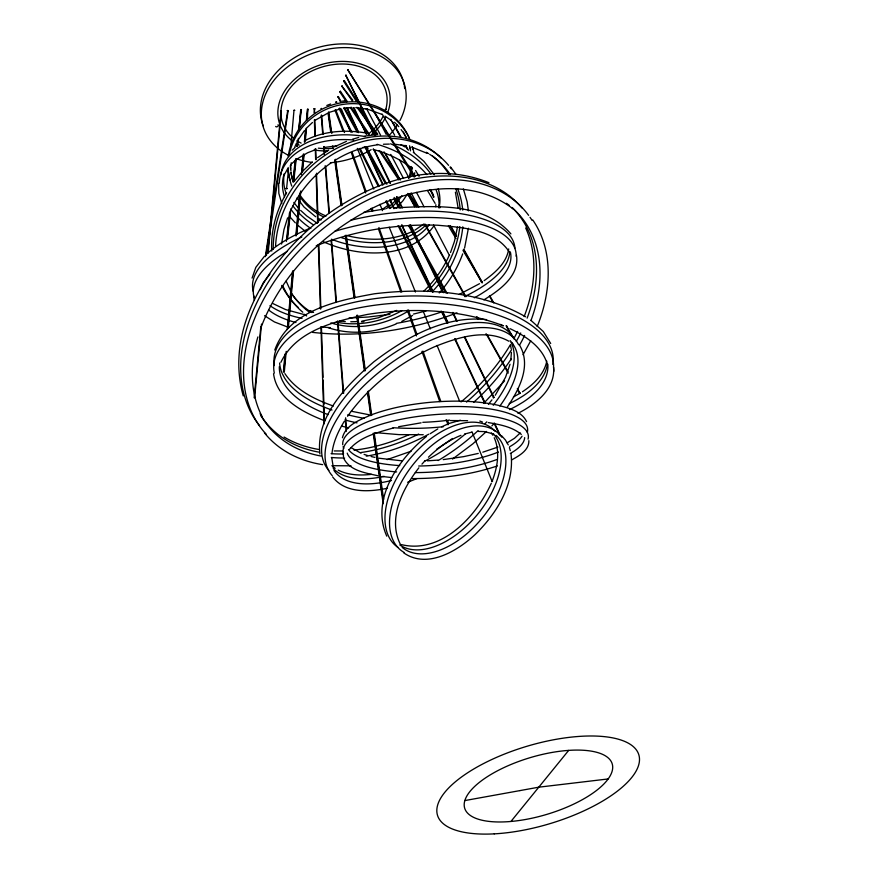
<?xml version="1.0" encoding="UTF-8"?>
<svg xmlns="http://www.w3.org/2000/svg" width="878" height="878" viewBox="0 0 878 878"><rect width="100%" height="100%" fill="white"/><g stroke="black" fill="none" stroke-linecap="round" stroke-linejoin="round"><path stroke-width="1.32" d="M511.413 352.341L510.831 360.156M287.732 110.441L271.236 217.503M278.622 183.239L278.831 193.369L281.805 203.575M291.024 165.24L291.211 162.781M281.575 244.04L283.934 229.729L287.6 217.865M468.413 228.236L464.583 248.112M553.59 367.256C555.533 389.108 535.404 404.506 517.965 413.329M283.517 370.318L285.01 354.01M287.238 329.546L292.583 271.104M295.809 235.765L299.661 193.632M301.395 174.601L303.261 154.21M304.381 141.984L305.5 129.746M306.367 120.231L307.816 109.026L307.465 117.542M283.868 371.723L285.361 355.403M287.83 328.218L293.043 271.115M296.259 235.765L300.232 192.26M302.087 171.868L303.7 154.199M304.809 141.962L306.049 128.364M306.795 120.209L307.366 109.366L308.2 109.377M284.351 371.767L283.396 371.679L284.329 371.844L286.206 351.376M288.302 328.262L293.493 271.17M296.83 234.459L300.792 190.954M302.515 171.923L304.128 154.243M305.357 140.656L306.477 128.418M254.148 397.734L260.788 326.846M267.669 253.237L280.96 111.254M254.631 397.767L261.512 324.103M268.141 253.171L281.388 111.297L280.543 111.21L281.388 111.297M492.569 481.243L491.603 481.506L492.24 481.605M286.59 188.572L288.478 169.673M290.903 145.386L293.987 110.321L294.832 110.343L294.009 110.321M287.556 238.739L290.794 208.898M293.735 181.768L296.226 158.698M297.697 145.133L298.432 138.351M299.617 127.497L301.132 109.509L298.465 130.174M286.371 241.362L289.477 212.893M292.868 181.702L295.227 160.005M296.698 146.45L297.291 141.029M287.117 238.684L289.916 212.915M293.296 181.713L295.656 160.005M297.126 146.439L297.719 141.018M299.189 127.442L300.682 109.838L301.527 109.871M494.04 397.46L464.846 337.009M331.939 453.717C333.19 442.073 338.239 431.219 344.286 421.319M508.702 248.924C506.683 262.895 494.994 272.849 484.162 280.631M457.471 227.073L454.398 241.571L450.513 252.513M265.343 256.672L270.83 220.202M265.957 255.641L268.372 239.551M268.778 236.873L270.786 223.462M266.44 255.399L267.867 245.939M268.273 243.228L268.679 240.528M269.085 237.828L288.138 110.705L287.315 110.584L288.138 110.705M414.087 176.478L414.756 172.725M342.431 437.749C345.482 424.996 359.925 419.904 370.626 415.107C390.019 407.798 410.597 404.143 431.164 402.223C453.454 400.412 476.161 400.5 498.1 405.263C508.439 408.127 521.554 410.97 526.581 421.627M252.074 278.117L255.838 267.34L264.465 256.233M546.785 361.121C544.13 374.533 533.385 384.498 522.443 391.753M351.485 153.024L351.935 152.531L351.474 153.013L365.665 192.951M352.341 152.871L351.771 153.255L352.297 152.684L366.082 191.415M257.891 336.922C250.175 362.899 249.418 392.301 262.248 416.82M274.77 350.081C288.719 310.329 337.712 300.419 374.379 293.79C425.27 287.644 480.233 290.892 525.615 316.793M510.019 364.26L505.563 377.2L495.247 395.287M385.694 109.607L385.903 108.927A54.052 41.079 -16.8 0 0 351.167 64.643L347.897 64.259A54.052 41.079 -16.8 0 0 289.016 89.556A54.052 41.079 -16.8 0 0 293.998 138.614M387.988 111.78L388.844 109.015A57.169 43.461 -16.8 0 0 352.166 62.118L348.698 61.701A57.169 43.461 -16.8 0 0 286.371 88.469A57.169 43.461 -16.8 0 0 291.705 140.392M354.119 108.268L353.604 108.016M260.206 289.696L263.213 282.859L269.952 274.145M524.133 316.596C535.042 288.621 538.455 255.926 525.67 227.951M537.193 326.495C550.978 292.835 554.227 251.218 532.748 219.961M462.695 253.874C457.493 268.24 449.47 281.575 439.241 292.934M260.876 327.834C281.267 273.651 325.508 230.135 377.507 205.726C419.344 186.366 474.263 178.629 513.026 208.887M491.285 483.306C476.271 516.626 441.261 554.391 401.268 544.569M294.799 147.076L296.259 143.597M280.883 362.318C296.226 330.326 335.495 321.03 367.289 314.445C412.616 307.278 460.39 309.308 503.544 325.837M289.981 212.015C298.783 192.249 313.248 175.117 331.083 162.891M517.636 331.401L513.817 338.721L506.474 325.595M284.373 174.645L287.578 168.861M530.762 340.741L523.047 354.745M449.646 255.169L449.404 255.377M286.601 192.765C276.427 210.325 270.578 230.716 271.763 251.086M516.286 341.41L518.448 337.492A163.604 112.296 -40 0 0 520.731 332.971M519.611 345.032L521.784 341.103A164.087 112.219 -40 0 0 524.616 335.44M520.38 393.179L519.589 393.432L520.226 393.333M297.96 140.217L304.326 130.723M510.327 344.834C497.376 366.521 480.453 385.771 461.049 401.904M407.238 194.279L402.969 200.711L396.077 208.404M433.403 226.601C408.753 260.514 357.851 257.177 323.378 241.768M507.264 407.107C518.975 389.898 531.651 365.775 519.765 345.548M347.578 416.293C369.265 385.716 400.192 362.219 434.226 346.898C457.186 337.602 485.589 328.174 508.922 341.268M499.878 406.009L501.536 403.726A109.53 52.526 -35.3 0 0 511.896 342.804M418.872 467.798C402.793 488.486 387.45 518.371 400.313 544.206M488.409 404.385L491.954 399.841M293.987 181.592L302.625 171.243L312.381 161.881M349.389 449.437C360.298 436.596 377.847 432.404 393.377 427.959M504.587 380.865L483.778 403.298M510.952 821.446L513.509 821.215A77.034 29.556 -16.7 0 0 606.939 780.564L608.575 778.38A77.034 29.556 -16.7 0 0 570.415 750.273L565.992 750.591A77.034 29.556 -16.7 0 0 469.807 791.682A77.034 29.556 -16.7 0 0 509.317 821.599L510.952 821.446L568.681 750.394M520.248 432.92L514.475 438.298L507.1 442.841M421.945 464.144L425.15 460.61M491.856 425.929L494.391 423.141M353.516 108.082L353.999 108.422M306.85 127.826L312.447 122.492M423.69 291.266C434.39 280.993 443.28 268.756 449.316 255.191L433.545 224.998M486.489 431.427L472.902 443.807L452.521 459.062M292.198 150.182L294.909 147.592M291.957 163.527L294.569 161.058M428.464 457.219C437.859 448.076 448.713 440.207 460.961 435.345M425.764 225.152L423.218 227.512A77.67 51.034 13.2 0 1 341.729 237.806M268.405 252.535C280.499 242.119 294.821 234.656 309.451 228.478M426.423 436.476C398.458 459.007 370.351 499.461 386.77 536.162M423.865 224L414.877 230.157M388.855 204.706L382.83 209.052M317.616 157.634L328.69 150.083M452.466 438.495L436.542 449.338M315.487 120.088L329.052 112.439L340.269 108.96M297.455 158.742L307.607 152.772L315.498 149.71M430.187 433.721L437.815 428.881M493.842 397.679L493.151 397.745L494.018 397.339M479.52 283.693L459.073 294.481M412.627 315.411L401.85 321.37M483.899 299.859C499.297 290.366 519.71 276.065 516.483 255.366M336.526 159.401C349.038 151.894 362.998 146.736 377.485 144.837M513.421 396.988L520.017 393.245L517.34 388.471M511.731 459.874C519.074 455.814 529.182 450.315 528.863 440.646M396.713 310.406L378.451 317.759L361.824 321.161M304.666 140.787C323.313 130.8 345.482 129.549 366.027 132.973M334.485 146.813L346.448 141.369M441.656 426.807L449.284 423.405L460.368 420.244M411.475 231.88C391.368 241.011 368.123 240.879 346.997 235.611M411.091 451.226L387.198 459.589M409.291 434.566C391.775 442.402 373.161 448.109 354.032 450.107M416.874 478.62L407.644 482.274M497.925 447.078L482.801 452.192M396.274 323.894C374.972 332.916 350.322 335.286 328.229 327.648M316.234 245.741C354.734 230.694 396.406 223.791 437.694 225.229C462.893 227.567 495.73 229.224 510.206 253.413M457.032 312.875C411.321 330.315 361.363 337.865 312.634 332.378M326.803 105.448L330.589 104.021M497.376 465.922C470.037 475.141 440.997 478.565 412.243 478.587M464.572 434.05L471.607 432.217M352.561 139.207L358.729 137.44M478.258 453.421L463.803 456.615L443.225 459.611M398.623 426.73L421.078 422.834M387.472 488.234C369.199 492.086 345.274 493.491 332.652 476.919M363.624 212.432L385.288 208.876M464.846 800.571L519.853 790.617M519.897 790.606L538.796 787.182L608.158 778.951M324.147 147.46L336.998 145.792M364.919 136.068L377.277 134.51M389.931 314.346L368.058 317.035L348.95 318.045M342.365 101.146L346.371 100.674M344.121 108.268L351.902 107.599M371.46 474.35C360.298 475.613 348.401 475.305 338.184 470.114M394.222 207.845C432.569 206.209 483.306 201.479 510.897 233.888M437.968 460.116L427.443 460.84M351.035 465.823L331.884 465.691M383.445 144.255L389.338 144.08M350.761 321.754L356.281 321.633M423.24 434.72L398.963 434.621L375.093 432.602M450.513 420.562L467.59 420.683M478.301 431.405L484.546 431.614L492.876 433.809M334.222 450.941L342.277 450.963M401.839 460.818L379 458.228M355.799 107.61L367.322 109.102L381.71 114.294M395.155 144.277L406.459 145.825M339.896 320.986L345.295 321.546M391.764 477.599L382.358 476.469M486.577 319.625C445.025 315.114 405.724 337.459 373.819 361.824C347.249 384.773 315.542 415.733 319.899 453.992M488.234 422.57C499.725 424.568 512.104 426.708 521.312 434.412M369.21 414.789L351.332 411.222M322.665 464.649C300.364 461.268 278.633 450.699 264.432 432.832M377.924 475.766C365.885 472.924 349.982 470.904 343.858 458.601M304.929 314.763L285.657 309.594L272.871 303.547M363.13 147.252L368.145 148.228M318.637 449.437C306.51 447.396 294.668 443.379 284.099 437.035M348.665 427.871L341.52 426.071M371.098 456.505L374.95 457.416M373.117 149.425C387.297 153.189 400.917 159.456 412.462 168.576M411.903 147.164L427.114 153.31M288.917 327.516L274.452 321.952L264.541 315.707M364.096 454.398L367.476 455.495M333.388 406.042C315.015 399.512 295.919 390.381 284.878 373.578M479.794 421.034L482.527 422.077M324.673 420.771C303.25 412.43 276.932 399.205 273.552 373.787M488.947 182.701C427.312 157.623 357.719 187.102 310.219 228.017C264.058 268.558 225.35 332.751 243.261 395.912M359.87 108.795L360.54 108.301L359.826 108.751L374.599 135.069M360.968 453.224L351.233 447.692M510.008 328.635C525.406 336.011 541.945 346.492 547.17 363.766M346.997 108.246L347.677 107.764L346.942 108.192L357.95 131.766M318.966 218.721L321.238 219.895M400.697 144.574L405.12 146.999M310.143 310.516L313.556 312.447M500.537 324.421L502.688 325.716M317.43 223.407L306.784 215.966L300.638 210.413M385.036 116.137L391.259 120.396M320.865 108.652L321.524 108.389M343.671 81.149L344.275 80.556L343.605 81.072L356.325 101.222M375.564 134.696L345.723 75.102L374.741 135.157M315.663 216.745L303.953 206.967L297.038 197.901M403.584 552.745C426.938 569.295 456.955 551.307 474.954 534.702C496.388 513.948 514.826 484.689 510.985 453.696M413.351 152.344L423.964 161.376L434.281 174.711M305.314 231.309L298.443 225.789M332.444 466.229L335.166 468.314M530.85 320.283L543.295 331.511L550.693 343.485M304.479 314.302L306.641 315.97M501.601 435.762L505.355 439.922L508.263 444.894M295.326 222.858L289.784 216.712M352.846 100.257L341.729 85.978L352.1 100.707M341.663 86.45L342.387 86.011M339.731 91.806L340.455 91.367L339.731 91.806L346.536 101.969M341.191 101.475L338.074 96.536L340.444 101.914M337.8 97.118L338.579 96.767M415.085 176.588L347.688 69.647L414.196 177.093M347.523 70.196L348.314 69.856M297.883 207.493L293.845 202.445M345.548 75.651L346.305 75.223M450.666 167.083L455.869 174.173M510.162 340.609L513.213 344.571M358.476 107.928L377.781 134.235M356.918 107.292L376.991 134.707M278.03 124.72C279.566 125.565 276.274 127.947 275.659 126.443M340.455 91.367L347.282 101.519M351.079 107.16L369.287 134.246M380.657 151.17L399.622 179.386M409.488 194.049L417.829 206.462M350.322 107.61L367.739 133.588M379.098 150.522L398.788 179.88M407.875 193.434L416.962 206.978M491.395 432.975L492.909 435.269M344.385 80.721L357.796 101.892M382.128 114.041L394.683 135.201M415.601 170.475L419.091 176.346M427.454 190.46L435.126 203.389M448.373 225.734L456.044 238.662M463.013 250.417L481.835 282.167M360.178 108.521L374.895 134.729M385.596 153.793L400.302 180.001M408.336 194.301L415.02 206.209M425.051 224.077L465.845 296.742M477.215 317.002L478.554 319.383M487.246 334.869L507.978 371.8M383.993 151.817L398.766 178.135M408.16 194.883L414.877 206.857M424.941 224.801L464.55 295.381M476.633 316.914L477.983 319.307M486.039 333.662L508.186 373.15M517.592 389.898L519.6 393.487M392.389 121.537L401.059 137.056M405.735 145.408L408.402 150.182M430.418 189.56L433.084 194.334M451.105 226.546L456.439 236.094M463.782 249.22L482.461 282.628M489.792 295.754L493.798 302.921M390.699 119.375L400.039 136.079M405.373 145.627L407.37 149.205M430.044 189.78L434.05 196.946M438.715 205.298L440.054 207.68M450.063 225.58L456.066 236.325M463.397 249.451L482.077 282.859M489.408 295.985L492.745 301.955M506.09 325.826L512.093 336.559M344.494 107.478L358.4 132.655M366.345 147.054L386.858 184.226M394.145 197.418L400.105 208.218M409.367 225.009L447.1 293.362M343.748 107.917L356.962 131.909M365.555 147.515L385.376 183.513M393.97 199.108L398.59 207.504M408.5 225.503L445.508 292.703M366.587 108.795L380.591 135.212M390.776 154.418L403.507 178.432M411.134 192.842L418.773 207.241M374.237 111.484L386.232 134.422M399.479 159.785L408.939 177.905M416.512 192.392L424.085 206.879M339.709 108.06L352.045 132.457M360.057 148.316L379.164 186.125M386.561 200.755L390.271 208.075M399.512 226.37L432.799 292.231M442.666 311.745L448.219 322.72M338.974 108.499L350.662 131.678M359.278 148.766L378.363 186.586M385.749 201.227L389.437 208.547M398.052 225.635L431.296 291.529M441.14 311.042L447.297 323.247M290.662 290.98L286.162 281.125M354.119 108.038L366.62 133.895M374.368 149.897L390.436 183.129M396.988 196.672L402.344 207.757M410.674 224.987L443.423 292.692M452.949 312.392L457.109 321.008M353.757 108.246L366.247 134.104M373.391 148.876L390.051 183.348M396.604 196.891L401.959 207.976M410.289 225.207L416.238 237.521M417.423 239.979L442.424 291.694M452.543 312.623L456.703 321.238M464.44 337.24L493.601 397.569M347.315 107.983L358.323 131.557M365.863 147.68L382.676 183.667M390.216 199.789L394.266 208.47M401.806 224.603L433.106 291.606M442.962 312.689L447.604 322.621M455.144 338.743L485.282 403.265M495.137 424.359L500.361 435.521M364.908 146.659L382.874 185.115M389.821 200.008L393.882 208.69M401.992 226.063L432.7 291.825M441.974 311.679L447.187 322.852M454.716 338.974L484.854 403.496M494.127 423.35L499.341 434.511M494.226 437.738C500.438 451.665 497.365 467.711 492.086 481.407L472.024 431.844M341.366 108.982L350.618 131.854M357.313 148.382L373.765 189.055M379.944 204.311L382.512 210.665M389.206 227.193L415.437 292.012M423.152 311.086L430.352 328.877M437.046 345.405L459.677 401.334M463.375 188.924L467.14 201.83L468.424 210.852M335.747 109.838L344.527 132.567M334.924 110.079L343.199 131.546M286.305 193.676L285.69 192.041A77.67 51.034 13.2 0 1 284.285 173.614M372.042 208.152L372.963 210.731M378.923 227.468L401.839 291.869M408.259 309.89L416.962 334.364M422.922 351.101L440.8 401.334M447.681 420.65L448.592 423.229M371.153 208.415L372.063 210.983M378.473 229.026L400.895 292.144M407.293 310.175L416.446 335.934M421.934 351.398L439.779 401.63M446.178 419.673L448.01 424.82M432.327 193.851L433.502 197.199M293.208 181.428L292.637 179.705A60.769 57.882 -15.9 0 1 291.024 172.604M509.394 447.659L510.294 450.59M333.486 468.435L331.752 457.723M455.397 192.139L458.151 208.163M510.557 345.186L511.161 348.676M328.734 111.89L331.807 133.566M335.451 159.313L341.981 205.386M346.195 235.205L355.03 297.543M357.522 315.158L365.391 370.714M368.277 391.039L371.723 415.437M374.226 433.052L383.631 499.45M328.504 113.339L331.193 132.348M335.034 159.511L341.564 205.682M345.976 236.917L354.624 298.026M357.116 315.674L364.798 370M367.871 391.731L371.131 414.811M373.819 433.831L383.225 500.372M328.087 113.405L330.765 132.38M332.674 145.935L333.058 148.645M334.781 160.839L341.092 205.562M345.295 235.381L354.097 297.719M356.578 315.334L364.425 370.9M367.487 392.576L370.736 415.623M373.216 433.238L383.17 503.709M253.643 295.579L254.247 300.144M321.644 115.194L323.159 134.279M324.125 146.549L324.564 151.993M325.749 166.996L329.426 213.332M331.478 239.233L336.45 301.933M338.063 322.38L343.682 393.256M345.636 417.796L346.492 428.694M321.216 115.227L322.731 134.345M323.697 146.571L324.344 154.748M325.211 165.701L328.976 213.409M331.127 240.616L335.978 302.01M337.481 321.03L343.199 393.333M345.241 419.157L346.206 431.504M343.177 451.643L343.496 456.823M553.788 371.273L553.546 366.587A139.931 63.984 -0.3 0 0 407.633 302.636A139.931 63.984 -0.3 0 0 274.309 373.117M314.587 112.966L314.456 108.861L314.159 112.999M314.807 119.814L315.334 136.255M315.729 148.58L316.08 159.544M316.519 173.24L318.099 222.551M318.802 244.468L320.865 308.858M321.436 326.66L323.06 377.342M323.148 380.086L323.938 404.747M324.026 407.48L324.465 421.188M314.379 119.847L314.895 136.277M315.29 148.601L315.641 159.566M316.124 174.634L317.649 222.573M318.341 244.479L320.393 308.858M320.953 326.671L324.048 423.92M274.32 365.577A139.646 64.368 -0.3 0 1 413.45 295.963A139.646 64.368 -0.3 0 1 552.866 364.414M547.828 364.216A134.301 61.383 -0.3 0 1 522.882 402.245L517.998 405.186A134.301 61.383 -0.3 0 1 509.47 409.587M443.401 426.708A134.301 61.383 -0.3 0 1 393.07 427.707M357.017 422.845A134.301 61.383 -0.3 0 1 345.405 420.101M328.142 414.635A134.301 61.383 -0.3 0 1 284.461 384.279L282.442 380.602A134.301 61.383 -0.3 0 1 279.336 366.642M547.29 364.458A134.016 61.756 -0.3 0 1 522.629 396.23L517.768 399.205A134.016 61.756 -0.3 0 1 509.251 403.639M449.613 420.09A134.016 61.756 -0.3 0 1 422.801 422.318M364.293 418.356A134.016 61.756 -0.3 0 1 347.787 414.789M332.005 410.048A134.016 61.756 -0.3 0 1 284.702 378.155L282.683 374.456A134.016 61.756 -0.3 0 1 279.632 362.998M412.989 148.591A63.534 60.472 -15.9 0 1 413.801 152.3M291.759 186.07A63.534 60.472 -15.9 0 1 288.16 167.457M289.235 154.693A63.534 60.472 -15.9 0 1 343.891 104.295A63.534 60.472 -15.9 0 1 409.115 137.879M412.188 146.626A63.304 60.297 -15.9 0 1 412.748 149.084M290.19 180.374A63.304 60.297 -15.9 0 1 288.028 169.213M288.258 156.482A63.304 60.297 -15.9 0 1 343.309 102.452A63.304 60.297 -15.9 0 1 409.85 139.415M412.078 167.336A60.988 58.047 -15.9 0 1 410.476 176.928M401.85 195.783A60.988 58.047 -15.9 0 1 390.095 208.47M323.203 216.723A60.988 58.047 -15.9 0 1 299.596 196.09M293 181.801A60.988 58.047 -15.9 0 1 291.057 172.264M290.936 171.045A60.988 58.047 -15.9 0 1 290.717 164.932M394.485 122.218A60.988 58.047 -15.9 0 1 398.777 126.684M401.092 129.571A60.988 58.047 -15.9 0 1 402.53 131.568M403.211 132.589A60.988 58.047 -15.9 0 1 406.273 137.89M409.532 145.77A60.988 58.047 -15.9 0 1 410.542 149.271M409.752 147.295A60.769 57.882 -15.9 0 1 410.531 150.84M411.167 166.513A60.769 57.882 -15.9 0 1 408.676 178.377M397.339 198.549A60.769 57.882 -15.9 0 1 386.43 208.58M326.1 216.032A60.769 57.882 -15.9 0 1 300.561 195.959M290.574 168.982A60.769 57.882 -15.9 0 1 290.355 165.327M403.09 131.689A60.769 57.882 -15.9 0 1 404.341 133.796M404.923 134.861A60.769 57.882 -15.9 0 1 406.031 137.045M279.303 183.074A81.105 53.075 13.2 0 1 353.658 139.986M377.123 144.299A81.105 53.075 13.2 0 1 426.807 174.59M436.125 189.988A81.105 53.075 13.2 0 1 438.989 207.263M280.773 175.051A80.908 53.163 13.2 0 1 365.226 136.551M390.6 143.816A80.908 53.163 13.2 0 1 430.9 173.998M438.199 188.726A80.908 53.163 13.2 0 1 439.033 208.042M429.276 224.746A77.857 50.946 13.2 0 1 424.908 229.849L422.351 232.198A77.857 50.946 13.2 0 1 331.873 239.409M310.867 228.51A77.857 50.946 13.2 0 1 291.046 209.513M284.494 196.694A77.857 50.946 13.2 0 1 283.813 175.172M435.85 204.684A77.857 50.946 13.2 0 1 435.784 206.846M312.875 224.505A77.67 51.034 13.2 0 1 292.945 205.913M275.571 245.994A103.758 87.141 -45.5 0 1 343.924 148.338A103.758 87.141 -45.5 0 1 448.592 165.36M449.975 167.061A103.758 87.141 -45.5 0 1 451.314 168.806M302.789 312.217A103.758 87.141 -45.5 0 1 282.903 286.096M298.498 307.673A103.406 86.999 -45.5 0 1 281.662 285.405M273.245 249.462A103.406 86.999 -45.5 0 1 335.111 149.205A103.406 86.999 -45.5 0 1 441.382 158.238M429.693 154.33A99.598 83.64 -45.5 0 1 450.326 174.557M457.657 188.627A99.598 83.64 -45.5 0 1 462.739 210.149M462.772 226.82A99.598 83.64 -45.5 0 1 455.177 256.881L452.763 262.248A99.598 83.64 -45.5 0 1 433.238 290.706M409.302 310.461A99.598 83.64 -45.5 0 1 330.874 322.906M309.736 312.436A99.598 83.64 -45.5 0 1 291.715 293.504M426.247 152.256A99.598 83.64 -45.5 0 1 428.563 153.617M432.404 155.9A99.258 83.509 -45.5 0 1 449.009 174.459M455.847 188.781A99.258 83.509 -45.5 0 1 460.193 209.952M459.82 226.645A99.258 83.509 -45.5 0 1 452.51 254.379L450.096 259.734A99.258 83.509 -45.5 0 1 427.323 291.551M401.696 310.79A99.258 83.509 -45.5 0 1 336.329 322.138M311.833 312.568A99.258 83.509 -45.5 0 1 290.98 292.978M343.539 453.443A92.925 29.051 -4.8 0 1 435.247 414.592A92.925 29.051 -4.8 0 1 528.062 439.154M342.749 444.762A92.772 29.402 -4.8 0 1 437.54 407.162A92.772 29.402 -4.8 0 1 527.327 432.327M343.847 448.362A92.772 29.402 -4.8 0 1 343.122 446.584M524.66 437.628A89.194 27.876 -4.8 0 1 510.348 453.41M496.542 459.644A89.194 27.876 -4.8 0 1 415.338 472.605M396.647 471.914A89.194 27.876 -4.8 0 1 348.939 456.439L347.918 454.804A89.194 27.876 -4.8 0 1 347.227 453.125M522.07 436.179A89.04 28.217 -4.8 0 1 509.668 446.726M498.441 452.038A89.04 28.217 -4.8 0 1 418.696 466.02M399.764 465.592A89.04 28.217 -4.8 0 1 348.511 449.624M334.639 231.386A132.896 52.669 -9.3 0 1 516.165 256.332M254.159 297.73A132.896 52.669 -9.3 0 1 287.15 251.448M253.358 291.661A132.71 53.097 -9.3 0 1 301.834 236.939M350.596 220.29A132.71 53.097 -9.3 0 1 514.925 248.112M510.348 251.931A127.54 50.529 -9.3 0 1 486.05 290.695L481.385 293.713A127.54 50.529 -9.3 0 1 474.318 297.818M440.811 312.195A127.54 50.529 -9.3 0 1 396.395 323.378M330.249 327.637A127.54 50.529 -9.3 0 1 322.369 327.044M295.963 322.544A127.54 50.529 -9.3 0 1 268.668 309.956M509.723 252.293A127.354 50.946 -9.3 0 1 484.974 284.933L480.321 287.984A127.354 50.946 -9.3 0 1 464.506 296.599M426.324 310.735A127.354 50.946 -9.3 0 1 413.472 314.072M363.898 321.633A127.354 50.946 -9.3 0 1 361.495 321.798M302.054 318.396A127.354 50.946 -9.3 0 1 269.974 305.643M530.038 217.327A170.98 116.972 -40 0 1 532.068 220.4M266.319 434.347A170.98 116.972 -40 0 1 319.757 231.419A170.98 116.972 -40 0 1 528.611 215.329M259.515 425.567A170.475 117.048 -40 0 1 317.21 226.996A170.475 117.048 -40 0 1 521.971 207.965M512.159 207.779A164.087 112.219 -40 0 1 530.949 320.569M511.27 358.882A164.087 112.219 -40 0 1 473.714 402.256M428.727 434.215A164.087 112.219 -40 0 1 366.258 456.143M344.615 457.998A164.087 112.219 -40 0 1 331.324 457.46M321.096 456.055A164.087 112.219 -40 0 1 260.118 413.703M506.463 203.29A164.087 112.219 -40 0 1 509.372 205.474M512.093 207.504A163.604 112.296 -40 0 1 527.14 318.132M511.479 349.762A163.604 112.296 -40 0 1 466.503 402.113M418.652 434.061A163.604 112.296 -40 0 1 360.946 452.532M343.079 453.981A163.604 112.296 -40 0 1 331.083 453.663M319.504 452.236A163.604 112.296 -40 0 1 260.931 415.755M404.012 552.394A76.145 44.504 -50.6 0 1 415.755 461.312A76.145 44.504 -50.6 0 1 501.755 437.167M397.921 547.367A75.903 44.602 -50.6 0 1 410.531 458.02A75.903 44.602 -50.6 0 1 495.203 431.328M496.092 435.378A73.093 42.715 -50.6 0 1 500.186 487.883L498.583 491.68A73.093 42.715 -50.6 0 1 402.201 547.389M493.227 433.6A72.863 42.813 -50.6 0 1 495.543 484.173L493.952 487.97A72.863 42.813 -50.6 0 1 399.841 544.997M288.73 155.483A73.73 56.06 -16.8 0 1 273.42 81.017A73.73 56.06 -16.8 0 1 368.628 51.111A73.73 56.06 -16.8 0 1 399.907 120.56M397.273 125.049A73.73 56.06 -16.8 0 1 389.404 135.113M371.153 149.688A73.73 56.06 -16.8 0 1 330.358 162.748M312.03 162.408A73.73 56.06 -16.8 0 1 295.996 158.6M382.929 116.686A54.052 41.079 -16.8 0 1 368.189 134.191M333.289 148.217A54.052 41.079 -16.8 0 1 318.363 148.162M301.121 143.103A54.052 41.079 -16.8 0 1 297.016 140.765M263.18 125.773A73.565 56.082 -16.8 0 1 317.54 47.621A73.565 56.082 -16.8 0 1 404.187 85.1M404.385 86.263A73.565 56.082 -16.8 0 1 404.681 88.59M385.672 117.213A57.169 43.461 -16.8 0 1 371.811 134.29M327.538 150.895A57.169 43.461 -16.8 0 1 314.214 149.962M299.244 145.122A57.169 43.461 -16.8 0 1 296.588 143.696M332.246 475.656A114.107 54.732 -35.3 0 1 392.488 362.054A114.107 54.732 -35.3 0 1 518.624 344.802M328.855 470.399A113.844 55.018 -35.3 0 1 387.747 357.412A113.844 55.018 -35.3 0 1 514.267 338.842M486.785 421.835A109.53 52.526 -35.3 0 1 485.106 423.613M478.06 430.604A109.53 52.526 -35.3 0 1 438.144 460.544M391.489 480.453A109.53 52.526 -35.3 0 1 333.936 470.432M511.084 342.475A109.267 52.801 -35.3 0 1 497.936 398.897L494.632 403.452A109.267 52.801 -35.3 0 1 493.238 405.274M465.11 434.171A109.267 52.801 -35.3 0 1 424.765 461.159M384.18 476.37A109.267 52.801 -35.3 0 1 333.344 468.6M366.192 108.905L366.949 108.663L366.192 108.905M385.354 109.706L386.079 109.377L385.354 109.706M335.857 102.111L336.68 102.155L335.857 102.111M481.462 282.288L482.22 281.926L481.462 282.288M314.05 108.751L314.873 108.883L314.05 108.751M286.173 188.452L287.018 188.627L286.173 188.452M494.259 833.859A105.119 40.366 -16.7 0 0 639.206 756.331A105.119 40.366 -16.7 0 0 481.001 764.903A105.119 40.366 -16.7 0 0 494.259 833.859"/></g></svg>
